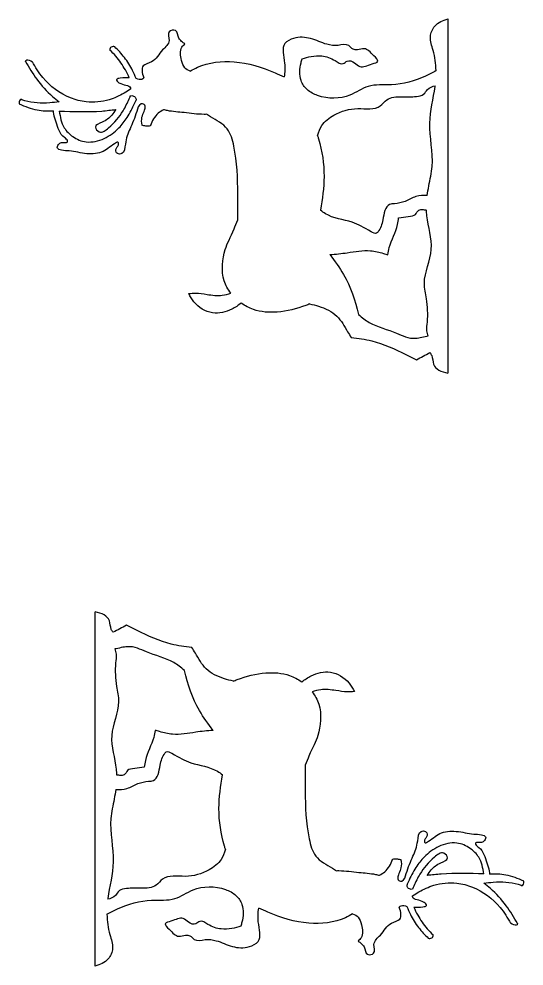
# Model space of a CAD drawing. Header units: inches. Extents: x 473.1 to 515.3, y 216.8 to 240.4.
# Drawn here: x 508.84 to 515.29, y 228.25 to 240.36 of the extents above; entities that cross this region are included whole.
import ezdxf

# ---------------------------------------------------------------- set-up
doc = ezdxf.new("R2010")
doc.units = ezdxf.units.IN
doc.header["$MEASUREMENT"] = 0

msp = doc.modelspace()

# ---------------------------------------------------------------- linework, layer by layer
at = {"color": 5}
for p, q in [((514.321, 240.36), (514.321, 235.831)), ((509.81, 228.253), (509.81, 232.782))]:
    msp.add_line(p, q, dxfattribs=at)
for points, knots in [([(514.169, 239.699), (514.167, 239.786), (514.148, 239.933), (514.074, 240.121), (514.149, 240.298), (514.257, 240.341), (514.321, 240.36)], [2.72554, 2.72554, 2.72554, 2.72554, 2.9260651, 3.0634091, 3.1765819, 3.3247475, 3.3247475, 3.3247475, 3.3247475]), ([(510.959, 240.04), (510.945, 240.051), (510.916, 240.072), (510.866, 240.123), (510.868, 240.231), (510.72, 240.205), (510.788, 240.06), (510.644, 239.955), (510.58, 239.806), (510.389, 239.774), (510.411, 239.674), (510.432, 239.607)], [0.0335602, 0.0335602, 0.0335602, 0.0335602, 0.0751985, 0.1162753, 0.1974694, 0.2588353, 0.3456807, 0.4572883, 0.6191525, 0.7096887, 0.8188008, 0.8188008, 0.8188008, 0.8188008]), ([(512.457, 239.848), (512.495, 239.862), (512.577, 239.887), (512.727, 239.894), (512.854, 239.85), (512.97, 239.762), (513.039, 239.843), (513.128, 239.807), (513.213, 239.721), (513.313, 239.78), (513.456, 239.811), (513.347, 239.912), (513.277, 240), (513.176, 239.961), (513.1, 239.966), (513.044, 240.051), (512.911, 240.011), (512.748, 240.033), (512.571, 240.123), (512.379, 240.135), (512.176, 240.036), (512.246, 239.819), (512.237, 239.676), (512.228, 239.62)], [0.075344, 0.075344, 0.075344, 0.075344, 0.16897, 0.273404, 0.410715, 0.49524, 0.542149, 0.617082, 0.680191, 0.803806, 0.863576, 0.929606, 1.047787, 1.113322, 1.157595, 1.212393, 1.318851, 1.427877, 1.598184, 1.765158, 1.864327, 2.056465, 2.188796, 2.188796, 2.188796, 2.188796]), ([(510.061, 240.005), (510.055, 240.006), (510.033, 240.007), (509.998, 239.994), (509.998, 239.971), (510, 239.962)], [0.04692625, 0.04692625, 0.04692625, 0.04692625, 0.06232295, 0.09595677, 0.11540307, 0.11540307, 0.11540307, 0.11540307]), ([(510.248, 239.607), (510.232, 239.641), (510.184, 239.738), (510.102, 239.86), (510.026, 239.937), (510, 239.962)], [0.0521259, 0.0521259, 0.0521259, 0.0521259, 0.1384535, 0.3022837, 0.3871305, 0.3871305, 0.3871305, 0.3871305]), ([(510.336, 239.598), (510.321, 239.632), (510.281, 239.727), (510.193, 239.868), (510.104, 239.96), (510.061, 240.005)], [0, 0, 0, 0, 0.0850094, 0.2379594, 0.3802232, 0.3802232, 0.3802232, 0.3802232]), ([(511.028, 239.694), (511, 239.701), (510.948, 239.728), (510.907, 239.85), (510.89, 239.976), (510.944, 240.028), (510.959, 240.04)], [0.1203119, 0.1203119, 0.1203119, 0.1203119, 0.1902273, 0.2703508, 0.3992724, 0.4448537, 0.4448537, 0.4448537, 0.4448537]), ([(514.169, 239.699), (514.125, 239.674), (513.947, 239.58), (513.653, 239.498), (513.304, 239.534), (513.034, 239.333), (512.731, 239.335), (512.517, 239.443), (512.414, 239.594), (512.428, 239.742), (512.452, 239.832), (512.457, 239.848)], [0.054835, 0.054835, 0.054835, 0.054835, 0.172527, 0.517877, 0.747339, 0.944496, 1.262348, 1.382481, 1.487883, 1.66332, 1.702113, 1.702113, 1.702113, 1.702113]), ([(508.921, 239.817), (508.923, 239.828), (508.937, 239.847), (508.981, 239.827), (509.01, 239.812)], [0.1155174, 0.1155174, 0.1155174, 0.1155174, 0.1545353, 0.2169543, 0.2169543, 0.2169543, 0.2169543]), ([(508.921, 239.817), (508.966, 239.739), (509.064, 239.577), (509.216, 239.407), (509.322, 239.322), (509.35, 239.3)], [0.0963636, 0.0963636, 0.0963636, 0.0963636, 0.3031278, 0.533921, 0.6164938, 0.6164938, 0.6164938, 0.6164938]), ([(510.264, 239.464), (510.237, 239.446), (510.151, 239.391), (509.968, 239.304), (509.724, 239.283), (509.418, 239.362), (509.168, 239.549), (509.048, 239.741), (509.01, 239.812)], [0.017713, 0.017713, 0.017713, 0.017713, 0.092927, 0.253472, 0.479955, 0.639706, 0.976773, 1.162903, 1.162903, 1.162903, 1.162903]), ([(511.028, 239.694), (511.058, 239.712), (511.227, 239.801), (511.618, 239.847), (511.985, 239.728), (512.189, 239.638), (512.228, 239.62)], [0.1376505, 0.1376505, 0.1376505, 0.1376505, 0.2182258, 0.5808549, 0.9979028, 1.0964829, 1.0964829, 1.0964829, 1.0964829]), ([(510.248, 239.607), (510.213, 239.609), (510.162, 239.61), (510.066, 239.591), (510.149, 239.501), (510.254, 239.524), (510.264, 239.469), (510.264, 239.464)], [0.0209127, 0.0209127, 0.0209127, 0.0209127, 0.1095426, 0.1458632, 0.1849923, 0.3086619, 0.3194369, 0.3194369, 0.3194369, 0.3194369]), ([(510.432, 239.607), (510.425, 239.598), (510.4, 239.576), (510.362, 239.589), (510.336, 239.598)], [0.03012915, 0.03012915, 0.03012915, 0.03012915, 0.05590725, 0.11166837, 0.11166837, 0.11166837, 0.11166837]), ([(512.655, 238.866), (512.67, 238.919), (512.707, 239.023), (512.892, 239.164), (513.149, 239.239), (513.427, 239.184), (513.549, 239.362), (513.734, 239.368), (513.883, 239.361), (514.015, 239.382), (514.061, 239.475), (514.121, 239.498), (514.159, 239.506)], [0.124132, 0.124132, 0.124132, 0.124132, 0.227227, 0.383683, 0.629087, 0.851327, 0.940047, 1.086084, 1.234501, 1.306591, 1.368707, 1.454176, 1.454176, 1.454176, 1.454176]), ([(514.057, 238.102), (514.062, 238.143), (514.083, 238.268), (514.159, 238.572), (514.041, 239.005), (514.138, 239.343), (514.158, 239.503), (514.159, 239.506)], [1.48944, 1.48944, 1.48944, 1.48944, 1.584694, 1.779521, 2.207203, 2.570887, 2.57787, 2.57787, 2.57787, 2.57787]), ([(510.074, 239.203), (510.058, 239.177), (510.014, 239.108), (509.929, 239.045), (509.78, 238.994), (509.88, 238.881), (510.037, 239.009), (510.155, 239.144), (510.229, 239.298), (510.256, 239.363), (510.261, 239.375)], [0.0196757, 0.0196757, 0.0196757, 0.0196757, 0.0888288, 0.2069723, 0.2881224, 0.3474639, 0.4464288, 0.6664915, 0.7999461, 0.830024, 0.830024, 0.830024, 0.830024]), ([(510.261, 239.375), (510.266, 239.378), (510.287, 239.383), (510.329, 239.366), (510.334, 239.337), (510.334, 239.323)], [0.0659547, 0.0659547, 0.0659547, 0.0659547, 0.08136451, 0.11863646, 0.15052841, 0.15052841, 0.15052841, 0.15052841]), ([(508.862, 239.333), (508.854, 239.328), (508.837, 239.313), (508.837, 239.289), (508.841, 239.276)], [0.08456292, 0.08456292, 0.08456292, 0.08456292, 0.10556528, 0.13460463, 0.13460463, 0.13460463, 0.13460463]), ([(508.841, 239.276), (508.915, 239.241), (509.055, 239.184), (509.208, 239.184), (509.278, 239.183)], [0.0770294, 0.0770294, 0.0770294, 0.0770294, 0.2637155, 0.4254718, 0.4254718, 0.4254718, 0.4254718]), ([(509.35, 239.3), (509.31, 239.295), (509.165, 239.278), (508.995, 239.283), (508.879, 239.326), (508.862, 239.333)], [0.063853, 0.063853, 0.063853, 0.063853, 0.1562403, 0.4002459, 0.4427837, 0.4427837, 0.4427837, 0.4427837]), ([(510.411, 239), (510.405, 239.035), (510.4, 239.097), (510.437, 239.17), (510.453, 239.222), (510.447, 239.257), (510.429, 239.277), (510.366, 239.275), (510.333, 239.123), (510.26, 238.966), (510.192, 238.799), (510.189, 238.631), (510.102, 238.63), (510.075, 238.658), (510.075, 238.693), (510.09, 238.721), (510.108, 238.742), (510.115, 238.762), (510.103, 238.789), (510.018, 238.747), (509.927, 238.643), (509.696, 238.624), (509.519, 238.676), (509.399, 238.673), (509.317, 238.699), (509.337, 238.759), (509.383, 238.786), (509.421, 238.778), (509.458, 238.779), (509.459, 238.818), (509.361, 238.871), (509.326, 239.006), (509.282, 239.122), (509.279, 239.17), (509.278, 239.183)], [0.028135, 0.028135, 0.028135, 0.028135, 0.108244, 0.169818, 0.213988, 0.231334, 0.248282, 0.27224, 0.357755, 0.54116, 0.697207, 0.798566, 0.841166, 0.859367, 0.884277, 0.914832, 0.930096, 0.94753, 0.965028, 0.978794, 1.135467, 1.296511, 1.472302, 1.549432, 1.594197, 1.629311, 1.665483, 1.708347, 1.723076, 1.735714, 1.781266, 1.953369, 2.036597, 2.066195, 2.066195, 2.066195, 2.066195]), ([(509.353, 239.182), (509.364, 239.106), (509.388, 238.979), (509.527, 238.842), (509.711, 238.764), (509.934, 238.818), (510.106, 238.946), (510.233, 239.107), (510.294, 239.234), (510.328, 239.31), (510.334, 239.323)], [0.025383, 0.025383, 0.025383, 0.025383, 0.196043, 0.318576, 0.458942, 0.639829, 0.817168, 0.946858, 1.108986, 1.140137, 1.140137, 1.140137, 1.140137]), ([(509.353, 239.182), (509.535, 239.178), (509.775, 239.165), (510.015, 239.195), (510.074, 239.203)], [0.4822642, 0.4822642, 0.4822642, 0.4822642, 0.9002877, 1.0386057, 1.0386057, 1.0386057, 1.0386057]), ([(510.683, 239.2), (510.66, 239.186), (510.587, 239.137), (510.535, 239.055), (510.517, 238.994), (510.516, 238.992)], [0.0538007, 0.0538007, 0.0538007, 0.0538007, 0.1159326, 0.2582967, 0.263019, 0.263019, 0.263019, 0.263019]), ([(511.238, 239.141), (511.227, 239.14), (511.13, 239.138), (510.962, 239.165), (510.787, 239.175), (510.701, 239.195), (510.683, 239.2)], [0.2197167, 0.2197167, 0.2197167, 0.2197167, 0.2456395, 0.443915, 0.608473, 0.6494679, 0.6494679, 0.6494679, 0.6494679]), ([(511.635, 237.791), (511.636, 237.902), (511.638, 238.216), (511.623, 238.603), (511.523, 238.985), (511.344, 239.071), (511.253, 239.13), (511.238, 239.141)], [0.248618, 0.248618, 0.248618, 0.248618, 0.504585, 0.97587, 1.157697, 1.361445, 1.404524, 1.404524, 1.404524, 1.404524]), ([(510.516, 238.992), (510.496, 238.989), (510.461, 238.988), (510.426, 238.996), (510.41, 239)], [0.05747248, 0.05747248, 0.05747248, 0.05747248, 0.10340044, 0.14012477, 0.14012477, 0.14012477, 0.14012477]), ([(512.655, 238.866), (512.659, 238.854), (512.711, 238.685), (512.761, 238.363), (512.715, 238.058), (512.692, 237.915)], [0.1913878, 0.1913878, 0.1913878, 0.1913878, 0.2216024, 0.5971846, 0.9298349, 0.9298349, 0.9298349, 0.9298349]), ([(514.057, 238.102), (514.007, 238.105), (513.908, 238.101), (513.779, 238.021), (513.666, 237.997), (513.517, 237.993), (513.496, 237.795), (513.46, 237.677), (513.4, 237.605), (513.265, 237.68), (513.088, 237.788), (512.827, 237.811), (512.712, 237.899), (512.692, 237.915)], [0.082537, 0.082537, 0.082537, 0.082537, 0.195146, 0.312679, 0.419611, 0.467194, 0.632981, 0.759892, 0.778933, 0.834426, 1.045112, 1.320719, 1.379754, 1.379754, 1.379754, 1.379754]), ([(513.691, 237.817), (513.733, 237.824), (513.834, 237.84), (513.904, 237.841), (513.939, 237.924), (514, 237.925), (514.033, 237.919), (514.047, 237.916)], [0.1173741, 0.1173741, 0.1173741, 0.1173741, 0.1762866, 0.2497739, 0.3023538, 0.3466083, 0.3786297, 0.3786297, 0.3786297, 0.3786297]), ([(514.07, 236.307), (514.061, 236.328), (514.044, 236.385), (514.071, 236.548), (514.057, 236.749), (513.987, 237.061), (514.171, 237.409), (514.059, 237.723), (514.048, 237.892), (514.047, 237.916)], [0.094414, 0.094414, 0.094414, 0.094414, 0.148095, 0.234589, 0.465086, 0.615051, 0.957544, 1.291396, 1.346238, 1.346238, 1.346238, 1.346238]), ([(511.546, 236.855), (511.509, 236.902), (511.413, 237.072), (511.448, 237.405), (511.55, 237.583), (511.618, 237.751), (511.635, 237.791)], [1.0863327, 1.0863327, 1.0863327, 1.0863327, 1.2223876, 1.5317938, 1.7528593, 1.8202167, 1.8202167, 1.8202167, 1.8202167]), ([(513.553, 237.346), (513.558, 237.377), (513.583, 237.508), (513.669, 237.656), (513.688, 237.788), (513.691, 237.817)], [0.1617257, 0.1617257, 0.1617257, 0.1617257, 0.2335168, 0.4731251, 0.5406743, 0.5406743, 0.5406743, 0.5406743]), ([(512.812, 237.347), (512.886, 237.353), (513.059, 237.37), (513.29, 237.418), (513.462, 237.373), (513.535, 237.352), (513.553, 237.346)], [0.1057586, 0.1057586, 0.1057586, 0.1057586, 0.2772076, 0.5068894, 0.63755, 0.6821545, 0.6821545, 0.6821545, 0.6821545]), ([(512.812, 237.347), (512.875, 237.265), (513.042, 237.035), (513.138, 236.76), (513.178, 236.581)], [0.074139, 0.074139, 0.074139, 0.074139, 0.3108389, 0.7311346, 0.7311346, 0.7311346, 0.7311346]), ([(511.007, 236.85), (511.036, 236.853), (511.115, 236.859), (511.257, 236.835), (511.411, 236.815), (511.51, 236.842), (511.546, 236.855)], [0.0545896, 0.0545896, 0.0545896, 0.0545896, 0.1228537, 0.2369043, 0.3864798, 0.4737791, 0.4737791, 0.4737791, 0.4737791]), ([(511.679, 236.727), (511.641, 236.698), (511.532, 236.626), (511.3, 236.567), (511.093, 236.696), (511.026, 236.812), (511.007, 236.85)], [0.0784206, 0.0784206, 0.0784206, 0.0784206, 0.1885057, 0.3809215, 0.5926017, 0.6909413, 0.6909413, 0.6909413, 0.6909413]), ([(512.553, 236.717), (512.537, 236.71), (512.404, 236.659), (512.165, 236.596), (511.872, 236.616), (511.727, 236.692), (511.679, 236.727)], [0.246599, 0.246599, 0.246599, 0.246599, 0.2868242, 0.5753262, 0.8107765, 0.9452505, 0.9452505, 0.9452505, 0.9452505]), ([(512.553, 236.717), (512.592, 236.709), (512.717, 236.678), (512.916, 236.585), (513.01, 236.404), (513.069, 236.312), (513.085, 236.288)], [0.2059583, 0.2059583, 0.2059583, 0.2059583, 0.2961113, 0.5010666, 0.6865052, 0.7527134, 0.7527134, 0.7527134, 0.7527134]), ([(513.178, 236.581), (513.221, 236.543), (513.365, 236.432), (513.634, 236.371), (513.855, 236.249), (514.018, 236.298), (514.07, 236.307)], [0.1034651, 0.1034651, 0.1034651, 0.1034651, 0.2363349, 0.5242128, 0.7175892, 0.8267032, 0.8267032, 0.8267032, 0.8267032]), ([(513.085, 236.288), (513.174, 236.279), (513.416, 236.244), (513.689, 236.117), (513.875, 236.026), (513.92, 236.004)], [0.1680904, 0.1680904, 0.1680904, 0.1680904, 0.3740937, 0.7346721, 0.8517959, 0.8517959, 0.8517959, 0.8517959]), ([(514.091, 236.094), (514.1, 236.083), (514.128, 236.04), (514.123, 235.894), (514.236, 235.852), (514.321, 235.831)], [0.093887, 0.093887, 0.093887, 0.093887, 0.1287124, 0.2162796, 0.3886242, 0.3886242, 0.3886242, 0.3886242]), ([(510.041, 232.519), (510.031, 232.53), (510.004, 232.573), (510.008, 232.719), (509.895, 232.761), (509.81, 232.782)], [0.093887, 0.093887, 0.093887, 0.093887, 0.1287124, 0.2162796, 0.3886242, 0.3886242, 0.3886242, 0.3886242]), ([(511.046, 232.324), (510.957, 232.333), (510.715, 232.368), (510.442, 232.495), (510.257, 232.586), (510.211, 232.609)], [0.1680904, 0.1680904, 0.1680904, 0.1680904, 0.3740937, 0.7346721, 0.8517959, 0.8517959, 0.8517959, 0.8517959]), ([(510.954, 232.031), (510.91, 232.069), (510.766, 232.18), (510.497, 232.241), (510.276, 232.363), (510.114, 232.315), (510.062, 232.306)], [0.1034651, 0.1034651, 0.1034651, 0.1034651, 0.2363349, 0.5242128, 0.7175892, 0.8267032, 0.8267032, 0.8267032, 0.8267032]), ([(510.062, 232.306), (510.071, 232.284), (510.088, 232.228), (510.06, 232.064), (510.074, 231.863), (510.144, 231.552), (509.96, 231.204), (510.073, 230.889), (510.084, 230.721), (510.084, 230.697)], [0.094414, 0.094414, 0.094414, 0.094414, 0.148095, 0.234589, 0.465086, 0.615051, 0.957544, 1.291396, 1.346238, 1.346238, 1.346238, 1.346238]), ([(511.578, 231.896), (511.54, 231.904), (511.415, 231.935), (511.215, 232.027), (511.122, 232.209), (511.062, 232.301), (511.046, 232.324)], [0.2059583, 0.2059583, 0.2059583, 0.2059583, 0.2961113, 0.5010666, 0.6865052, 0.7527134, 0.7527134, 0.7527134, 0.7527134]), ([(511.319, 231.266), (511.257, 231.347), (511.089, 231.578), (510.994, 231.852), (510.954, 232.031)], [0.074139, 0.074139, 0.074139, 0.074139, 0.3108389, 0.7311346, 0.7311346, 0.7311346, 0.7311346]), ([(511.578, 231.896), (511.594, 231.902), (511.727, 231.953), (511.966, 232.016), (512.26, 231.997), (512.404, 231.92), (512.452, 231.886)], [0.246599, 0.246599, 0.246599, 0.246599, 0.2868242, 0.5753262, 0.8107765, 0.9452505, 0.9452505, 0.9452505, 0.9452505]), ([(512.452, 231.886), (512.49, 231.914), (512.6, 231.986), (512.831, 232.046), (513.038, 231.917), (513.106, 231.801), (513.125, 231.762)], [0.0784206, 0.0784206, 0.0784206, 0.0784206, 0.1885057, 0.3809215, 0.5926017, 0.6909413, 0.6909413, 0.6909413, 0.6909413]), ([(512.586, 231.758), (512.622, 231.711), (512.718, 231.54), (512.684, 231.207), (512.582, 231.03), (512.513, 230.862), (512.496, 230.822)], [1.0863327, 1.0863327, 1.0863327, 1.0863327, 1.2223876, 1.5317938, 1.7528593, 1.8202167, 1.8202167, 1.8202167, 1.8202167]), ([(513.125, 231.762), (513.095, 231.759), (513.016, 231.754), (512.874, 231.778), (512.72, 231.798), (512.621, 231.77), (512.586, 231.758)], [0.0545896, 0.0545896, 0.0545896, 0.0545896, 0.1228537, 0.2369043, 0.3864798, 0.4737791, 0.4737791, 0.4737791, 0.4737791]), ([(510.578, 231.266), (510.574, 231.236), (510.548, 231.104), (510.462, 230.957), (510.444, 230.825), (510.44, 230.796)], [0.1617257, 0.1617257, 0.1617257, 0.1617257, 0.2335168, 0.4731251, 0.5406743, 0.5406743, 0.5406743, 0.5406743]), ([(511.319, 231.266), (511.246, 231.26), (511.073, 231.242), (510.842, 231.195), (510.67, 231.239), (510.596, 231.261), (510.578, 231.266)], [0.1057586, 0.1057586, 0.1057586, 0.1057586, 0.2772076, 0.5068894, 0.63755, 0.6821545, 0.6821545, 0.6821545, 0.6821545]), ([(510.075, 230.511), (510.124, 230.507), (510.223, 230.511), (510.352, 230.591), (510.466, 230.616), (510.614, 230.619), (510.635, 230.818), (510.671, 230.936), (510.731, 231.008), (510.866, 230.932), (511.044, 230.824), (511.304, 230.801), (511.419, 230.714), (511.439, 230.697)], [0.082537, 0.082537, 0.082537, 0.082537, 0.195146, 0.312679, 0.419611, 0.467194, 0.632981, 0.759892, 0.778933, 0.834426, 1.045112, 1.320719, 1.379754, 1.379754, 1.379754, 1.379754]), ([(510.44, 230.796), (510.399, 230.788), (510.298, 230.773), (510.227, 230.772), (510.193, 230.689), (510.131, 230.688), (510.098, 230.694), (510.084, 230.697)], [0.1173741, 0.1173741, 0.1173741, 0.1173741, 0.1762866, 0.2497739, 0.3023538, 0.3466083, 0.3786297, 0.3786297, 0.3786297, 0.3786297]), ([(512.496, 230.822), (512.495, 230.711), (512.493, 230.396), (512.509, 230.009), (512.609, 229.628), (512.787, 229.542), (512.878, 229.482), (512.894, 229.472)], [0.248618, 0.248618, 0.248618, 0.248618, 0.504585, 0.97587, 1.157697, 1.361445, 1.404524, 1.404524, 1.404524, 1.404524]), ([(511.476, 229.746), (511.472, 229.759), (511.421, 229.927), (511.371, 230.249), (511.416, 230.554), (511.439, 230.697)], [0.1913878, 0.1913878, 0.1913878, 0.1913878, 0.2216024, 0.5971846, 0.9298349, 0.9298349, 0.9298349, 0.9298349]), ([(510.075, 230.511), (510.069, 230.47), (510.049, 230.345), (509.973, 230.041), (510.09, 229.608), (509.993, 229.27), (509.973, 229.109), (509.973, 229.106)], [1.48944, 1.48944, 1.48944, 1.48944, 1.584694, 1.779521, 2.207203, 2.570887, 2.57787, 2.57787, 2.57787, 2.57787]), ([(513.721, 229.613), (513.726, 229.577), (513.731, 229.516), (513.694, 229.443), (513.679, 229.39), (513.684, 229.356), (513.702, 229.335), (513.765, 229.338), (513.799, 229.49), (513.871, 229.646), (513.94, 229.814), (513.942, 229.981), (514.029, 229.982), (514.056, 229.954), (514.056, 229.919), (514.041, 229.892), (514.024, 229.871), (514.016, 229.85), (514.028, 229.824), (514.113, 229.865), (514.204, 229.969), (514.436, 229.988), (514.612, 229.936), (514.732, 229.939), (514.815, 229.914), (514.794, 229.854), (514.748, 229.827), (514.71, 229.835), (514.674, 229.833), (514.673, 229.795), (514.771, 229.742), (514.805, 229.607), (514.849, 229.491), (514.852, 229.442), (514.853, 229.429)], [0.028135, 0.028135, 0.028135, 0.028135, 0.108244, 0.169818, 0.213988, 0.231334, 0.248282, 0.27224, 0.357755, 0.54116, 0.697207, 0.798566, 0.841166, 0.859367, 0.884277, 0.914832, 0.930096, 0.94753, 0.965028, 0.978794, 1.135467, 1.296511, 1.472302, 1.549432, 1.594197, 1.629311, 1.665483, 1.708347, 1.723076, 1.735714, 1.781266, 1.953369, 2.036597, 2.066195, 2.066195, 2.066195, 2.066195]), ([(514.779, 229.431), (514.768, 229.506), (514.744, 229.634), (514.604, 229.77), (514.421, 229.849), (514.197, 229.795), (514.026, 229.666), (513.898, 229.506), (513.837, 229.379), (513.803, 229.302), (513.798, 229.29)], [0.025383, 0.025383, 0.025383, 0.025383, 0.196043, 0.318576, 0.458942, 0.639829, 0.817168, 0.946858, 1.108986, 1.140137, 1.140137, 1.140137, 1.140137]), ([(511.476, 229.746), (511.462, 229.693), (511.424, 229.59), (511.239, 229.448), (510.982, 229.374), (510.704, 229.429), (510.582, 229.25), (510.398, 229.245), (510.248, 229.252), (510.116, 229.231), (510.07, 229.137), (510.01, 229.115), (509.973, 229.106)], [0.124132, 0.124132, 0.124132, 0.124132, 0.227227, 0.383683, 0.629087, 0.851327, 0.940047, 1.086084, 1.234501, 1.306591, 1.368707, 1.454176, 1.454176, 1.454176, 1.454176]), ([(514.057, 229.41), (514.073, 229.436), (514.118, 229.504), (514.202, 229.568), (514.351, 229.618), (514.252, 229.732), (514.094, 229.603), (513.976, 229.468), (513.903, 229.315), (513.875, 229.249), (513.87, 229.237)], [0.0196757, 0.0196757, 0.0196757, 0.0196757, 0.0888288, 0.2069723, 0.2881224, 0.3474639, 0.4464288, 0.6664915, 0.7999461, 0.830024, 0.830024, 0.830024, 0.830024]), ([(513.448, 229.413), (513.471, 229.426), (513.545, 229.476), (513.596, 229.558), (513.615, 229.619), (513.615, 229.621)], [0.0538007, 0.0538007, 0.0538007, 0.0538007, 0.1159326, 0.2582967, 0.263019, 0.263019, 0.263019, 0.263019]), ([(513.615, 229.621), (513.635, 229.623), (513.671, 229.625), (513.706, 229.616), (513.721, 229.613)], [0.05747248, 0.05747248, 0.05747248, 0.05747248, 0.10340044, 0.14012477, 0.14012477, 0.14012477, 0.14012477]), ([(512.894, 229.472), (512.905, 229.472), (513.001, 229.474), (513.169, 229.448), (513.344, 229.438), (513.431, 229.417), (513.448, 229.413)], [0.2197167, 0.2197167, 0.2197167, 0.2197167, 0.2456395, 0.443915, 0.608473, 0.6494679, 0.6494679, 0.6494679, 0.6494679]), ([(514.779, 229.431), (514.596, 229.434), (514.356, 229.447), (514.116, 229.417), (514.057, 229.41)], [0.4822642, 0.4822642, 0.4822642, 0.4822642, 0.9002877, 1.0386057, 1.0386057, 1.0386057, 1.0386057]), ([(515.291, 229.337), (515.217, 229.372), (515.076, 229.428), (514.924, 229.429), (514.853, 229.429)], [0.0770294, 0.0770294, 0.0770294, 0.0770294, 0.2637155, 0.4254718, 0.4254718, 0.4254718, 0.4254718]), ([(513.867, 229.149), (513.895, 229.166), (513.981, 229.221), (514.163, 229.308), (514.407, 229.329), (514.713, 229.25), (514.963, 229.064), (515.083, 228.872), (515.121, 228.801)], [0.017713, 0.017713, 0.017713, 0.017713, 0.092927, 0.253472, 0.479955, 0.639706, 0.976773, 1.162903, 1.162903, 1.162903, 1.162903]), ([(514.782, 229.313), (514.821, 229.318), (514.966, 229.334), (515.136, 229.329), (515.252, 229.287), (515.269, 229.28)], [0.063853, 0.063853, 0.063853, 0.063853, 0.1562403, 0.4002459, 0.4427837, 0.4427837, 0.4427837, 0.4427837]), ([(515.21, 228.796), (515.166, 228.874), (515.067, 229.036), (514.915, 229.205), (514.81, 229.291), (514.782, 229.313)], [0.0963636, 0.0963636, 0.0963636, 0.0963636, 0.3031278, 0.533921, 0.6164938, 0.6164938, 0.6164938, 0.6164938]), ([(515.269, 229.28), (515.277, 229.284), (515.294, 229.3), (515.294, 229.324), (515.291, 229.337)], [0.08456292, 0.08456292, 0.08456292, 0.08456292, 0.10556528, 0.13460463, 0.13460463, 0.13460463, 0.13460463]), ([(509.962, 228.914), (510.007, 228.938), (510.184, 229.032), (510.479, 229.114), (510.827, 229.078), (511.098, 229.279), (511.4, 229.277), (511.615, 229.17), (511.717, 229.018), (511.703, 228.87), (511.679, 228.78), (511.675, 228.764)], [0.054835, 0.054835, 0.054835, 0.054835, 0.172527, 0.517877, 0.747339, 0.944496, 1.262348, 1.382481, 1.487883, 1.66332, 1.702113, 1.702113, 1.702113, 1.702113]), ([(513.87, 229.237), (513.865, 229.235), (513.845, 229.23), (513.802, 229.247), (513.797, 229.275), (513.798, 229.29)], [0.0659547, 0.0659547, 0.0659547, 0.0659547, 0.08136451, 0.11863646, 0.15052841, 0.15052841, 0.15052841, 0.15052841]), ([(513.884, 229.005), (513.918, 229.003), (513.97, 229.003), (514.065, 229.021), (513.982, 229.111), (513.877, 229.088), (513.868, 229.144), (513.867, 229.149)], [0.0209127, 0.0209127, 0.0209127, 0.0209127, 0.1095426, 0.1458632, 0.1849923, 0.3086619, 0.3194369, 0.3194369, 0.3194369, 0.3194369]), ([(511.675, 228.764), (511.637, 228.75), (511.554, 228.726), (511.404, 228.719), (511.278, 228.762), (511.161, 228.851), (511.092, 228.77), (511.003, 228.805), (510.918, 228.891), (510.819, 228.832), (510.676, 228.802), (510.784, 228.7), (510.855, 228.613), (510.956, 228.652), (511.031, 228.647), (511.087, 228.561), (511.221, 228.602), (511.384, 228.58), (511.56, 228.489), (511.752, 228.477), (511.956, 228.576), (511.885, 228.794), (511.894, 228.936), (511.903, 228.992)], [0.075344, 0.075344, 0.075344, 0.075344, 0.16897, 0.273404, 0.410715, 0.49524, 0.542149, 0.617082, 0.680191, 0.803806, 0.863576, 0.929606, 1.047787, 1.113322, 1.157595, 1.212393, 1.318851, 1.427877, 1.598184, 1.765158, 1.864327, 2.056465, 2.188796, 2.188796, 2.188796, 2.188796]), ([(513.103, 228.919), (513.073, 228.901), (512.904, 228.811), (512.514, 228.766), (512.147, 228.884), (511.942, 228.974), (511.903, 228.992)], [0.1376505, 0.1376505, 0.1376505, 0.1376505, 0.2182258, 0.5808549, 0.9979028, 1.0964829, 1.0964829, 1.0964829, 1.0964829]), ([(513.172, 228.572), (513.187, 228.562), (513.215, 228.54), (513.266, 228.489), (513.263, 228.382), (513.411, 228.408), (513.344, 228.553), (513.487, 228.658), (513.552, 228.806), (513.743, 228.838), (513.72, 228.938), (513.699, 229.006)], [0.0335602, 0.0335602, 0.0335602, 0.0335602, 0.0751985, 0.1162753, 0.1974694, 0.2588353, 0.3456807, 0.4572883, 0.6191525, 0.7096887, 0.8188008, 0.8188008, 0.8188008, 0.8188008]), ([(513.699, 229.006), (513.707, 229.014), (513.732, 229.036), (513.77, 229.023), (513.796, 229.014)], [0.03012915, 0.03012915, 0.03012915, 0.03012915, 0.05590725, 0.11166837, 0.11166837, 0.11166837, 0.11166837]), ([(513.796, 229.014), (513.81, 228.981), (513.851, 228.886), (513.938, 228.744), (514.027, 228.652), (514.07, 228.608)], [0, 0, 0, 0, 0.0850094, 0.2379594, 0.3802232, 0.3802232, 0.3802232, 0.3802232]), ([(513.884, 229.005), (513.9, 228.971), (513.948, 228.874), (514.03, 228.753), (514.106, 228.676), (514.132, 228.65)], [0.0521259, 0.0521259, 0.0521259, 0.0521259, 0.1384535, 0.3022837, 0.3871305, 0.3871305, 0.3871305, 0.3871305]), ([(509.962, 228.914), (509.964, 228.826), (509.983, 228.68), (510.057, 228.491), (509.982, 228.314), (509.875, 228.272), (509.81, 228.253)], [2.72554, 2.72554, 2.72554, 2.72554, 2.9260651, 3.0634091, 3.1765819, 3.3247475, 3.3247475, 3.3247475, 3.3247475]), ([(513.103, 228.919), (513.132, 228.911), (513.184, 228.884), (513.224, 228.762), (513.241, 228.637), (513.188, 228.585), (513.172, 228.572)], [0.1203119, 0.1203119, 0.1203119, 0.1203119, 0.1902273, 0.2703508, 0.3992724, 0.4448537, 0.4448537, 0.4448537, 0.4448537]), ([(515.21, 228.796), (515.208, 228.784), (515.194, 228.765), (515.151, 228.785), (515.121, 228.801)], [0.1155174, 0.1155174, 0.1155174, 0.1155174, 0.1545353, 0.2169543, 0.2169543, 0.2169543, 0.2169543]), ([(514.07, 228.608), (514.077, 228.606), (514.098, 228.605), (514.134, 228.619), (514.133, 228.641), (514.132, 228.65)], [0.04692625, 0.04692625, 0.04692625, 0.04692625, 0.06232295, 0.09595677, 0.11540307, 0.11540307, 0.11540307, 0.11540307])]:
    msp.add_open_spline(points, degree=3, knots=knots, dxfattribs=at)
for points in [[(513.92, 236.004), (513.977, 236.034), (514.034, 236.064), (514.091, 236.094)], [(510.211, 232.609), (510.154, 232.579), (510.098, 232.549), (510.041, 232.519)]]:
    msp.add_open_spline(points, degree=3, dxfattribs=at)

doc.saveas('drawing.dxf')
